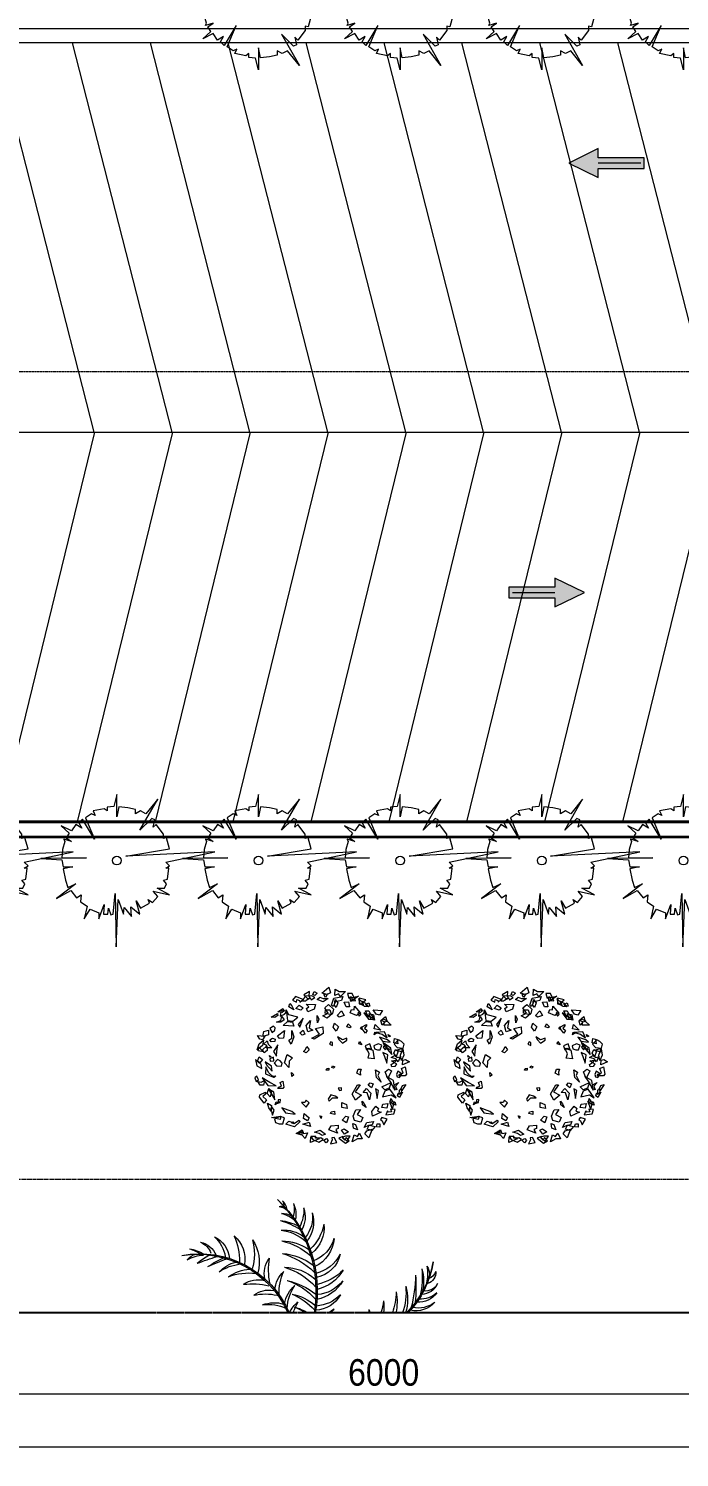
# Model space of a CAD drawing. Header units: millimetres. Extents: x 42313 to 135642, y -5392 to 75500.
# Drawn here: x 84383 to 88978, y 59776 to 69862 of the extents above; entities that cross this region are included whole.
import ezdxf

# ---------------------------------------------------------------- set-up
doc = ezdxf.new("R2010")
doc.units = ezdxf.units.MM
for name, pattern in [('Dash - Tight', [4.5, 3, -1.5]), ('Dash Dot 3_16_', [7.9375, 4.7625, -1.5875, 0, -1.5875]), ('Grid Line', [22.225, 12.7, -3.175, 3.175, -3.175]), ('Hidden', [7.14375, 4.7625, -2.38125])]:
    doc.linetypes.add(name, pattern=pattern)
for name, color, linetype, lineweight in [('A-ANNO-DIMS', 211, 'Continuous', 9), ('A-ANNO-DIMS-75', 211, 'Continuous', 9), ('A-ANNO-NOTE', 131, 'Continuous', 9), ('A-DETL-GENF-2', 92, 'Dash - Tight', 18), ('A-DETL-GENF-3', 92, 'Hidden', 25), ('A-DETL-THIN', 151, 'Continuous', 18), ('A-WALL', 113, 'Continuous', 18), ('G-ANNO-SYMB-1', 111, 'Dash Dot 3_16_', 18), ('G-IMPT', 8, 'Continuous', 18), ('L-PLNT-1', 253, 'Continuous', 18), ('S-GRID-1', 1, 'Grid Line', 9)]:
    doc.layers.add(name, color=color, linetype=linetype, lineweight=lineweight)
doc.styles.add('UTM Avo', font='', dxfattribs={"width": 0.9, "height": 187.5})
doc.styles.get('UTM Avo').set_extended_font_data('UTM Avo')
doc.dimstyles.new('1_Dim_chi_tiet_2_5', dxfattribs={"dimscale": 304.8, "dimtxt": 187.368928, "dimasz": 0.295276, "dimexe": 0.246063, "dimexo": 0.0625, "dimgap": 0.024606, "dimtad": 1, "dimdec": 0, "dimrnd": 5, "dimzin": 0, "dimdsep": 46, "dimtxsty": 'UTM Avo', "dimblk1": 'OBLIQUE', "dimblk2": 'OBLIQUE', "dimsah": 1, "dimcen": 0.09, "dimdle": 0.246063, "dimazin": 0, "dimtfac": 1, "dimtdec": 4, "dimtix": 1, "dimtmove": 0, "dimatfit": 3, "dimfxl": 0.492126, "dimfxlon": 1, "dimtvp": 1, "dimtolj": 1, "dimtzin": 0, "dimarcsym": 2})

# ---------------------------------------------------------------- blocks, each defined once
blk = doc.blocks.new('CAY PHAT TAI NUI - CAY PHAT TAI NUI_dwg-2249753-TKCS_RAMP DỐC 1 - MẶT BẰNG TẦNG 1')
at = {"layer": 'G-IMPT'}
for centre, radius, start, end in [((1555, 686), 1817, 132.6655, 190.4486), ((1648, 675), 1889, 134.4929, 189.6936), ((308, 1769), 392, 160.4234, 210.435), ((470, 1868), 533, 176.5724, 207.5063), ((400, 1808), 348, 153.5375, 193.5552), ((436, 1876), 358, 165.8758, 197.2634), ((332, 1703), 221, 98.9889, 134.5565), ((351, 1881), 159, 129.8765, 177.3831), ((270, 1833), 92.7, 72.3495, 118.8394), ((364, 1937), 133, 150.0492, 183.9567), ((217, 1687), 426, 160.9738, 220.018), ((264, 1759), 455, 171.5441, 219.4959), ((739, 314), 1475, 108.2479, 120.279), ((405, 816), 908, 98.1075, 114.8799), ((407, 1302), 537, 105.1462, 127.4691), ((251, 1560), 260, 86.5707, 121.104), ((112, 1610), 475, 173.6919, 232.0994), ((310, 1788), 681, 190.6526, 226.6689), ((361, 880), 698, 97.7367, 130.2132), ((226, 1098), 476, 85.0356, 127.2973), ((1255, 1143), 453, 130.5291, 189.4624), ((1762, 1122), 880, 155.5161, 180.8777), ((1417, 1124), 388, 115.1104, 175.1685), ((1585, 1104), 499, 131.8546, 171.2598), ((-15, 1484), 494, 183.9122, 244.6665), ((-29, 1588), 498, 196.0518, 249.1113), ((498, 426), 1017, 103.6674, 130.6694), ((272, 683), 732, 91.1382, 124.0248), ((1161, 1107), 571, 145.2695, 196.441), ((1466, 1224), 802, 164.9316, 196.0539), ((1531, 1072), 333, 103.3982, 156.4869), ((1578, 1129), 295, 114.9497, 158.8367), ((1679, 822), 480, 97.2797, 124.4634), ((1787, 687), 634, 105.42, 120.9079), ((-586, 1353), 1400, 190.2203, 225.4135), ((-605, 1310), 1375, 188.6175, 223.9908), ((-152, 1325), 460, 193.1436, 257.542), ((-110, 1475), 553, 207.4653, 256.2646), ((603, 91), 1193, 107.2093, 133.4993), ((323, 366), 868, 94.8524, 127.2209), ((1468, -209), 1434, 79.4254, 156.6747), ((1504, -245), 1464, 81.0545, 155.6274), ((-655, 991), 1109, 349.3845, 8.7831), ((147, 934), 371, 347.8793, 37.5984), ((777, 335), 746, 57.193, 82.7939), ((795, 583), 540, 44.4905, 74.8429), ((200, -1375), 2671, 64.5854, 71.0796), ((298, -535), 1890, 56.3077, 64.245), ((-702, -4786), 6272, 69.406, 72.2405), ((1059, 604), 656, 47.2245, 66.3575), ((1398, 714), 491, 58.9885, 88.6049), ((1449, 975), 257, 38.3487, 73.8532), ((-1841, 948), 164, 173.6087, 255.3147), ((-1833, 1026), 181, 199.2253, 246.7417), ((-1699, 914), 215, 143.1261, 181.9236), ((-1314, 928), 569, 168.36, 193.4581), ((-1105, 816), 720, 164.9542, 191.1318), ((-516, 891), 1289, 175.0476, 192.4111), ((594, 731), 2307, 175.4785, 185.487), ((254, 931), 1960, 180.5402, 194.9077), ((-83, 1557), 801, 225.5325, 257.3267), ((-121, 1291), 605, 210.2813, 256.7926), ((501, 74), 993, 106.4031, 138.081), ((219, 360), 667, 89.9, 132.4205), ((-537, 630), 838, 359.6532, 23.468), ((-32, 675), 392, 2.9263, 47.5949), ((609, 473), 371, 54.8217, 104.5408), ((743, 123), 821, 68.5185, 97.1248), ((698, 413), 586, 53.9406, 86.7899), ((-1855, 873), 195, 206.2075, 278.3171), ((-1792, 885), 257, 202.53, 269.2067), ((-1757, 832), 318, 214.5411, 275.4551), ((-1783, 903), 344, 226.9372, 274.4317), ((-932, 560), 658, 163.4115, 197.9593), ((-652, 659), 915, 174.4333, 199.3387), ((-648, 519), 787, 169.2846, 191.8829), ((-352, 695), 1070, 181.598, 198.4364), ((-140, 1117), 576, 210.3308, 258.2326), ((-226, 1141), 517, 217.4708, 266.0439), ((469, -312), 1181, 104.1189, 126.9152), ((474, -60), 940, 108.1558, 139.078), ((260, -110), 757, 101.5461, 130.3104), ((470, -234), 938, 112.642, 137.4329), ((-471, 387), 654, 3.4409, 34.7173), ((-256, 396), 486, 11.1959, 48.3015), ((500, -204), 838, 78.0495, 101.8643), ((443, 300), 392, 53.9226, 98.5912), ((700, -326), 1109, 83.637, 103.0356), ((-1742, 834), 407, 232.7631, 281.0044), ((-1711, 757), 371, 221.6824, 282.5793), ((-621, 436), 621, 170.7591, 187.2569), ((-355, 622), 884, 185.6411, 197.47), ((-220, 834), 437, 209.251, 267.4647), ((-208, 1004), 549, 224.3227, 265.8007), ((303, -383), 857, 105.2804, 119.8302), ((303, -174), 658, 110.0896, 125.8185), ((-316, 124), 519, 26.907, 49.3727), ((-1702, -347), 1928, 21.4317, 26.6394), ((463, -174), 654, 83.0252, 114.3015), ((372, 20), 486, 69.441, 106.5465), ((-701, 283), 342, 158.8472, 167.3326), ((-475, 433), 545, 182.7548, 187.9703), ((-163, 711), 456, 221.0382, 231.2105), ((-191, 807), 507, 231.3553, 242.5921), ((279, -155), 519, 83.4698, 96.5305), ((1149, -314), 705, 105.0601, 107.3276), ((1406, -413), 896, 119.4093, 120.5185)]:
    blk.add_arc(centre, radius, start, end, dxfattribs=at)
blk = doc.blocks.new('CAY PHAT TAI NUI - CAY PHAT TAI NUI-2271499-TKCS_RAMP DỐC 1 - MẶT BẰNG TẦNG 1')
at = {"extrusion": (0, 0, -1), "xscale": 0.48, "yscale": 0.48, "zscale": -0.48, "rotation": 180}
blk.add_blockref('CAY PHAT TAI NUI - CAY PHAT TAI NUI_dwg-2249753-TKCS_RAMP DỐC 1 - MẶT BẰNG TẦNG 1', (0, 0), dxfattribs=at)
blk = doc.blocks.new('CAY BACH TRINH - CAY BACH TRINH_dwg-2249800-TKCS_RAMP DỐC 1 - MẶT BẰNG TẦNG 1')
at = {"layer": 'G-IMPT', "flags": 128}
for points in [[(-578, 1452), (-505, 1613), (-404, 1608), (-431, 1511), (-482, 1548), (-505, 1489), (-486, 1456)], [(-357, 1653), (-250, 1541), (-201, 1603), (-123, 1566), (-133, 1703), (-220, 1653)], [(7, 1749), (-25, 1628), (43, 1591), (160, 1616)], [(121, 1587), (40, 1602), (86, 1521)], [(335, 1653), (267, 1616), (316, 1566), (365, 1591)], [(423, 1516), (443, 1553), (433, 1653), (560, 1578), (472, 1491)], [(-874, 1403), (-896, 1328), (-826, 1327), (-809, 1379)], [(-870, 1320), (-769, 1323), (-719, 1438), (-798, 1395)], [(-715, 1368), (-728, 1408), (-805, 1472), (-663, 1508), (-663, 1385)], [(-648, 1504), (-672, 1392), (-758, 1347), (-746, 1419), (-706, 1444)], [(-556, 1333), (-692, 1179), (-600, 1129), (-460, 1181), (-492, 1255), (-553, 1247)], [(-477, 1437), (-459, 1512), (-646, 1555)], [(-428, 1425), (-446, 1319), (-376, 1318), (-327, 1420)], [(-83, 1327), (-48, 1351), (-99, 1506), (-301, 1542), (-270, 1454), (-140, 1428)], [(-133, 1478), (-191, 1403), (-152, 1303), (-113, 1353)], [(14, 1366), (-94, 1266), (-74, 1166), (43, 1066), (140, 1116), (23, 1178), (101, 1291)], [(23, 1503), (131, 1428), (267, 1478), (209, 1528), (131, 1503)], [(511, 1378), (306, 1366), (335, 1266), (472, 1203), (501, 1278), (452, 1316)], [(533, 1553), (590, 1452), (520, 1446), (509, 1467), (423, 1512), (399, 1468), (319, 1525), (383, 1562)], [(579, 1478), (745, 1541), (813, 1466), (725, 1416), (716, 1478), (657, 1453), (647, 1416)], [(667, 1353), (579, 1291), (628, 1241), (735, 1278)], [(871, 1391), (823, 1341), (784, 1253), (891, 1316)], [(1027, 1278), (998, 1228), (1037, 1191), (1135, 1203)], [(-1364, 914), (-1208, 910), (-1218, 988), (-1136, 1017), (-1240, 1107), (-1267, 1010)], [(-1164, 910), (-1135, 1007), (-1204, 1044), (-1282, 1000), (-1216, 980)], [(-1174, 1238), (-1112, 1130), (-1037, 1152), (-972, 1252)], [(-766, 1181), (-866, 1042), (-1009, 1038), (-900, 1094)], [(-996, 1019), (-915, 1047), (-883, 1171), (-978, 1137)], [(-989, 1076), (-860, 1099), (-799, 1231), (-876, 1225), (-913, 1152)], [(-697, 1145), (-671, 1210), (-634, 1180), (-660, 1114)], [(-269, 1228), (-328, 1128), (-220, 1091), (-172, 1128)], [(-113, 953), (-201, 878), (-152, 778), (-84, 866)], [(-50, 1140), (92, 1178), (86, 1252), (-14, 1249)], [(267, 1128), (228, 1041), (257, 966), (267, 1041)], [(413, 1016), (443, 853), (365, 803), (472, 766), (511, 903)], [(647, 866), (579, 1066), (686, 928)], [(696, 1091), (891, 1141), (949, 1253), (920, 1016), (803, 1003)], [(813, 978), (784, 891), (1018, 903), (920, 991)], [(1064, 1244), (1080, 1108), (985, 1158), (937, 1212)], [(1047, 1103), (998, 1028), (1066, 978), (1164, 978), (1066, 1016)], [(1144, 1166), (1135, 1128), (1203, 1078), (1281, 1091)], [(-1302, 703), (-1351, 666), (-1312, 653)], [(-1109, 650), (-1174, 560), (-1345, 537), (-1285, 585)], [(-1279, 631), (-1217, 768), (-1027, 752), (-1169, 714)], [(-1010, 928), (-1137, 803), (-990, 828)], [(-993, 702), (-1009, 756), (-1064, 751)], [(-840, 791), (-799, 735), (-718, 839), (-724, 876), (-821, 927), (-821, 894), (-775, 847)], [(-717, 878), (-717, 816), (-688, 841)], [(-415, 941), (-483, 878), (-454, 853), (-386, 878)], [(-220, 591), (-289, 516), (-386, 578), (-386, 628), (-289, 591), (-181, 653)], [(140, 878), (131, 728), (335, 603), (384, 628), (218, 716), (306, 841)], [(579, 803), (540, 716), (599, 691), (647, 741)], [(823, 791), (784, 653), (842, 491), (891, 578), (823, 628)], [(988, 791), (1008, 628), (1096, 616), (1144, 678)], [(1261, 753), (1203, 803), (1193, 853), (1232, 891), (1310, 841)], [(1339, 702), (1463, 665), (1444, 774), (1337, 802)], [(1422, 673), (1471, 586), (1531, 604), (1583, 684)], [(-1595, 553), (-1527, 591), (-1429, 491), (-1497, 416), (-1634, 403), (-1653, 491)], [(-1597, 135), (-1570, 248), (-1626, 391), (-1648, 247)], [(-1619, 320), (-1482, 361), (-1595, 398)], [(-1478, 213), (-1422, 297), (-1459, 373), (-1523, 336)], [(-1424, 524), (-1440, 618), (-1501, 607), (-1513, 501)], [(-1380, 266), (-1361, 403), (-1185, 528), (-1224, 441)], [(-1328, 370), (-1279, 378), (-1302, 402)], [(-1283, 435), (-1251, 475), (-1188, 428), (-1232, 366)], [(-1065, 367), (-1127, 366), (-1158, 473), (-1082, 500), (-981, 458), (-1000, 389)], [(-855, 181), (-881, 279), (-825, 405), (-958, 362), (-994, 169)], [(-942, 366), (-893, 503), (-795, 453), (-825, 366), (-873, 403)], [(-721, 477), (-654, 499), (-671, 550)], [(-74, 528), (-35, 541), (-6, 491), (-74, 466)], [(491, 441), (443, 366), (511, 303), (569, 328), (521, 378)], [(1135, 478), (1232, 328), (1164, 228), (1154, 328)], [(1310, 591), (1252, 628), (1193, 603), (1203, 553), (1281, 541)], [(1270, 413), (1394, 410), (1386, 473), (1452, 496), (1368, 568), (1347, 490)], [(1378, 453), (1369, 353), (1437, 303), (1476, 366)], [(1447, 578), (1476, 466), (1593, 366), (1544, 503)], [(1553, 425), (1451, 325), (1568, 345)], [(-1619, 40), (-1622, 139), (-1683, 152), (-1767, 105)], [(-1363, 198), (-1471, 259), (-1494, 200), (-1562, 210), (-1523, 107), (-1467, 166)], [(-1482, 60), (-1448, -1), (-1384, -6), (-1369, 43), (-1433, 90)], [(-1478, 141), (-1429, 91), (-1371, 128)], [(-1274, 77), (-1290, 255), (-1183, 312), (-1221, 219)], [(-74, 16), (-123, -9), (-94, -34), (-55, -22)], [(813, 191), (881, 116), (891, -22), (988, 78), (930, 266)], [(1085, 125), (1140, 155), (1218, 75), (1163, 15), (1054, 5), (1038, 75)], [(1310, 166), (1300, 116), (1222, 128), (1232, 203)], [(1256, -105), (1272, 5), (1412, 105), (1381, 35)], [(1319, 245), (1280, 215), (1311, 205)], [(1476, 153), (1534, 78), (1583, 116), (1544, 216)], [(1624, 156), (1594, 16), (1487, -41), (1502, 50), (1551, 81)], [(-1595, -47), (-1673, -9), (-1702, -172), (-1673, -209), (-1536, -209), (-1556, -172), (-1634, -147)], [(-1515, -106), (-1486, -178), (-1501, -227), (-1553, -242), (-1599, -161)], [(-1449, -521), (-1419, -309), (-1263, -222), (-1351, -346)], [(-1291, -267), (-1232, -115), (-1304, -62), (-1376, -95)], [(-1145, -345), (-1046, -242), (-1021, -71), (-1105, -125), (-1069, -201)], [(-688, -191), (-610, -147), (-641, -60), (-704, -55), (-685, -122)], [(11, -79), (65, -80), (51, -44), (11, -37)], [(832, -134), (784, -184), (823, -222)], [(1477, -247), (1352, -421), (1173, -426), (1309, -356)], [(1179, -205), (1218, -245), (1264, -215)], [(1398, -9), (1408, -159), (1232, -234), (1339, -134)], [(1427, -309), (1447, -409), (1525, -409), (1573, -334), (1505, -346)], [(1563, -293), (1595, -211), (1641, -250), (1609, -331)], [(-1604, -526), (-1578, -497), (-1615, -421), (-1690, -396)], [(-1553, -680), (-1504, -649), (-1521, -598), (-1613, -563)], [(-1546, -521), (-1536, -609), (-1595, -596), (-1604, -509)], [(-1489, -516), (-1411, -473), (-1448, -396), (-1534, -351), (-1465, -430)], [(-1173, -669), (-1368, -622), (-1473, -694), (-1336, -498), (-1227, -542)], [(-1224, -515), (-1157, -451), (-1369, -353), (-1324, -476)], [(-1024, -493), (-1058, -702), (-1088, -530)], [(-935, -470), (-860, -411), (-900, -361), (-966, -383)], [(-888, -735), (-838, -578), (-745, -570), (-823, -487), (-921, -590)], [(-582, -741), (-504, -613), (-626, -407), (-681, -406), (-575, -561), (-711, -631)], [(-229, -532), (-269, -525), (-272, -467), (-200, -477)], [(-129, -656), (-34, -622), (23, -722), (0, -767), (-69, -688), (-193, -693)], [(1085, -355), (1023, -325), (999, -455), (1023, -485), (1132, -485), (1116, -455), (1054, -435)], [(1202, -735), (1225, -565), (1350, -495), (1280, -595)], [(1330, -484), (1271, -546), (1300, -671), (1369, -596)], [(1384, -736), (1435, -805), (1537, -675), (1529, -628), (1408, -565), (1408, -607), (1465, -665)], [(-1468, -852), (-1402, -831), (-1326, -772), (-1450, -777)], [(-1251, -1066), (-1426, -1044), (-1452, -946), (-1351, -943), (-1371, -1002), (-1308, -1008), (-1282, -979)], [(-1390, -946), (-1429, -809), (-1361, -709), (-1332, -796), (-1361, -846)], [(-1270, -915), (-1163, -901), (-1183, -834), (-1295, -817)], [(-1144, -1010), (-957, -1095), (-936, -993), (-1027, -873), (-1088, -926), (-1063, -982)], [(-811, -903), (-736, -844), (-727, -764), (-770, -826)], [(-393, -926), (-281, -901), (-277, -790), (-378, -835)], [(614, -795), (506, -893), (444, -803), (510, -740), (536, -796)], [(1048, -911), (967, -1024), (753, -1052), (829, -993)], [(1124, -735), (1132, -805), (1085, -795), (1077, -725)], [(1193, -846), (1173, -780), (1104, -785)], [(1249, -1075), (1218, -965), (1272, -885), (1295, -955), (1272, -995)], [(1359, -809), (1271, -859), (1281, -984), (1330, -909)], [(-1130, -1172), (-1165, -1196), (-1203, -1289), (-1280, -1164), (-1162, -1128)], [(-771, -1348), (-831, -1232), (-975, -1212), (-947, -1284), (-866, -1298)], [(-698, -1231), (-557, -1193), (-527, -1096), (-584, -953), (-693, -951), (-619, -1061), (-741, -1124)], [(-622, -1399), (-535, -1360), (-523, -1254), (-580, -1280)], [(-384, -1242), (-286, -1181), (-363, -1098), (-424, -1108)], [(-120, -1056), (-31, -1033), (-45, -997), (-117, -988)], [(176, -1143), (205, -1087), (168, -1096)], [(411, -1324), (581, -1272), (441, -1226)], [(550, -1034), (443, -1134), (482, -1196), (569, -1146)], [(667, -1184), (647, -1221), (764, -1334), (959, -1271), (891, -1209), (764, -1246)], [(775, -1261), (835, -1251), (807, -1222)], [(1103, -1266), (1025, -1267), (986, -1133), (1081, -1099), (1208, -1151), (1184, -1238)], [(1066, -1096), (1086, -1171), (1271, -1121)], [(-1117, -1335), (-1039, -1334), (-1059, -1267), (-1114, -1266)], [(-883, -1296), (-1010, -1321), (-942, -1409), (-834, -1384)], [(-872, -1573), (-787, -1482), (-829, -1416), (-944, -1384)], [(-505, -1659), (-547, -1509), (-620, -1542), (-671, -1472), (-727, -1598), (-626, -1595)], [(-386, -1646), (-464, -1534), (-357, -1534), (-289, -1559)], [(-215, -1584), (-355, -1693), (-443, -1641), (-373, -1567), (-346, -1624), (-297, -1583), (-299, -1545)], [(-336, -1491), (-270, -1405), (-332, -1372), (-423, -1439)], [(-180, -1469), (12, -1396), (-45, -1309), (-194, -1290), (-200, -1370), (-142, -1392)], [(-55, -1574), (-63, -1616), (-24, -1708), (-167, -1674), (-109, -1565)], [(323, -1445), (199, -1404), (83, -1492), (153, -1523), (221, -1476)], [(228, -1671), (131, -1609), (189, -1571), (209, -1584), (306, -1584), (306, -1534), (404, -1546), (365, -1609)], [(411, -1674), (406, -1550), (330, -1534), (226, -1592)], [(731, -1476), (595, -1400), (567, -1474), (481, -1461), (531, -1590), (600, -1516)], [(608, -1509), (686, -1484), (608, -1434)], [(69, -1680), (123, -1624), (62, -1590), (23, -1629)]]:
    blk.add_lwpolyline(points, close=True, dxfattribs=at)
blk = doc.blocks.new('CAY BACH TRINH - CAY BACH TRINH-2271498-TKCS_RAMP DỐC 1 - MẶT BẰNG TẦNG 1')
at = {"extrusion": (0, 0, -1), "xscale": 0.3200000000000001, "yscale": 0.3200000000000001, "zscale": -0.3200000000000001, "rotation": 180}
blk.add_blockref('CAY BACH TRINH - CAY BACH TRINH_dwg-2249800-TKCS_RAMP DỐC 1 - MẶT BẰNG TẦNG 1', (0, 0), dxfattribs=at)
blk = doc.blocks.new('CAY MAI VAN PHUC - CAY DUC SOC_dwg-2256080-TKCS_RAMP DỐC 1 - MẶT BẰNG TẦNG 1')
at = {"layer": 'G-IMPT'}
for p, q in [((-507, 0), (-878, -79)), ((-878, -79), (-507, -60))]:
    blk.add_line(p, q, dxfattribs=at)
at = {"layer": 'G-IMPT', "flags": 128}
for points in [[(-2, 605), (-14, 347), (-60, 479), (-67, 420), (-133, 499), (-127, 413), (-207, 479), (-173, 360), (-213, 426), (-293, 380), (-280, 347), (-320, 373), (-366, 320), (-326, 274), (-473, 307), (-360, 247), (-426, 247), (-446, 207), (-419, 174), (-453, 167), (-466, 68), (-439, 68), (-473, 48), (-439, 14), (-507, 0)], [(-507, -60), (-80, -39), (-473, -105), (-446, -205), (-419, -198), (-419, -238), (-353, -324), (-326, -298), (-340, -364), (-313, -378), (-207, -271), (-366, -550), (-260, -418), (-213, -444), (-167, -418), (-167, -457), (-100, -471), (-20, -481), (0, -391), (0, -590), (26, -484), (86, -477), (86, -444), (113, -464), (212, -444), (192, -404), (226, -418), (279, -384), (199, -192), (305, -371), (339, -338), (312, -291), (365, -324), (405, -265), (498, -311), (425, -245), (452, -205), (405, -172), (472, -192), (465, -172), (485, -99), (492, -25), (272, -25), (678, -19), (492, -6), (478, 54), (392, 54), (478, 74), (458, 174), (438, 240), (365, 207), (538, 340), (412, 267), (359, 333), (319, 307), (325, 367), (266, 406), (292, 519), (239, 433), (159, 466), (159, 519), (113, 393), (119, 479), (79, 479), (73, 426), (53, 486), (33, 479)], [(33, 479), (13, 293), (9, 605)]]:
    blk.add_lwpolyline(points, dxfattribs=at)
at = {"layer": 'G-IMPT'}
blk.add_circle((0, 0), 38.6, dxfattribs=at)
blk = doc.blocks.new('CAY MAI VAN PHUC - CAY BONG TRANG-2256527-TKCS_RAMP DỐC 1 - MẶT BẰNG TẦNG 1')
at = {"extrusion": (0, 0, -1), "xscale": 0.7894736842105263, "yscale": 0.7894736842105263, "zscale": -0.7894736842105263, "rotation": 180}
blk.add_blockref('CAY MAI VAN PHUC - CAY DUC SOC_dwg-2256080-TKCS_RAMP DỐC 1 - MẶT BẰNG TẦNG 1', (0, 0), dxfattribs=at)
blk = doc.blocks.new('CAY MAI VAN PHUC - CAY DUC SOC_dwg-V44-TKCS_RAMP DỐC 1 - MẶT BẰNG TẦNG 1')
at = {"layer": 'G-IMPT', "flags": 128}
blk.add_lwpolyline([(33, 479), (13, 293), (6, 772), (-14, 347), (-60, 479), (-67, 420), (-133, 499), (-127, 413), (-207, 479), (-173, 360), (-213, 426), (-293, 380), (-280, 347), (-320, 373), (-366, 320), (-326, 274), (-473, 307), (-360, 247), (-426, 247), (-446, 207), (-419, 174), (-453, 167), (-466, 68), (-439, 68), (-473, 48), (-439, 14), (-878, -79), (-80, -39), (-473, -105), (-446, -205), (-419, -198), (-419, -238), (-353, -324), (-326, -298), (-340, -364), (-313, -378), (-207, -271), (-366, -550), (-260, -418), (-213, -444), (-167, -418), (-167, -457), (-100, -471), (-20, -481), (0, -391), (0, -590), (26, -484), (86, -477), (86, -444), (113, -464), (212, -444), (192, -404), (226, -418), (279, -384), (199, -192), (305, -371), (339, -338), (312, -291), (365, -324), (405, -265), (498, -311), (425, -245), (452, -205), (405, -172), (472, -192), (465, -172), (485, -99), (492, -25), (272, -25), (678, -19), (492, -6), (478, 54), (392, 54), (478, 74), (458, 174), (438, 240), (365, 207), (538, 340), (412, 267), (359, 333), (319, 307), (325, 367), (266, 406), (292, 519), (239, 433), (159, 466), (159, 519), (113, 393), (119, 479), (79, 479), (73, 426), (53, 486)], close=True, dxfattribs=at)
at = {"layer": 'G-IMPT'}
blk.add_circle((0, 0), 38.6, dxfattribs=at)
blk = doc.blocks.new('CAY MAI VAN PHUC - CAY BONG TRANG-V47-TKCS_RAMP DỐC 1 - MẶT BẰNG TẦNG 1')
at = {"xscale": 0.7894736842105263, "yscale": 0.7894736842105263, "zscale": 0.7894736842105263}
blk.add_blockref('CAY MAI VAN PHUC - CAY DUC SOC_dwg-V44-TKCS_RAMP DỐC 1 - MẶT BẰNG TẦNG 1', (0, 0), dxfattribs=at)
blk = doc.blocks.new('CAY MAI VAN PHUC - CAY DUC SOC_dwg-V48-TKCS_RAMP DỐC 1 - MẶT BẰNG TẦNG 1')
at = {"layer": 'G-IMPT', "flags": 128}
for points in [[(33, 479), (13, 293), (6, 772), (-14, 347), (-60, 479), (-67, 420), (-133, 499), (-127, 413), (-207, 479), (-173, 360), (-213, 426), (-293, 380), (-280, 347), (-320, 373), (-366, 320), (-326, 274), (-473, 307), (-360, 247), (-426, 247), (-446, 207), (-419, 174), (-453, 167), (-466, 68), (-439, 68), (-473, 48), (-439, 14), (-878, -79), (-80, -39), (-473, -105), (-446, -205), (-419, -198), (-419, -238), (-353, -324), (-326, -298), (-340, -364), (-313, -378), (-207, -271), (-366, -550), (-260, -418), (-213, -444), (-167, -418), (-167, -457), (-100, -471), (-20, -481), (0, -391), (0, -590), (26, -484), (86, -477), (86, -444), (113, -464), (212, -444), (192, -404), (226, -418), (279, -384), (199, -192), (305, -371), (339, -338), (312, -291), (365, -324), (405, -265), (498, -311), (425, -245), (452, -205), (405, -172), (472, -192), (465, -172), (485, -99), (492, -25), (272, -25), (507, -22)], [(507, 322), (412, 267), (359, 333), (319, 307), (325, 367), (266, 406), (292, 519), (239, 433), (159, 466), (159, 519), (113, 393), (119, 479), (79, 479), (73, 426), (53, 486), (33, 479)], [(507, -7), (492, -6), (478, 54), (392, 54), (478, 74), (458, 174), (438, 240), (365, 207), (507, 316)]]:
    blk.add_lwpolyline(points, dxfattribs=at)
at = {"layer": 'G-IMPT'}
blk.add_circle((0, 0), 38.6, dxfattribs=at)
blk = doc.blocks.new('CAY MAI VAN PHUC - CAY BONG TRANG-V49-TKCS_RAMP DỐC 1 - MẶT BẰNG TẦNG 1')
at = {"xscale": 0.7894736842105263, "yscale": 0.7894736842105263, "zscale": 0.7894736842105263}
blk.add_blockref('CAY MAI VAN PHUC - CAY DUC SOC_dwg-V48-TKCS_RAMP DỐC 1 - MẶT BẰNG TẦNG 1', (0, 0), dxfattribs=at)
blk = doc.blocks.new('BORDER VIEW - BORDER VIEW-2145199-TKCS_RAMP DỐC 1 - MẶT BẰNG TẦNG 1')
at = {"layer": 'A-DETL-GENF-3'}
blk.add_line((20198, 0), (150, 0), dxfattribs=at)
blk = doc.blocks.new('MUI TEN - Moc lat gach-2058601-TKCS_RAMP DỐC 1 - MẶT BẰNG TẦNG 1')
at = {"layer": 'A-ANNO-NOTE'}
blk.add_hatch(color=256, dxfattribs=at).paths.add_polyline_path([(-0.51, -2.7), (-0.51, 1.63), (0.49, 1.63), (0.49, -2.7), (1.34, -2.7), (-0.01, -5.48), (-1.37, -2.7)])
for p, q in [((0.49, 1.63), (-0.51, 1.63)), ((-0.51, 1.63), (-0.51, -2.7)), ((0.49, -2.7), (0.49, 1.63)), ((-0.01, 1.3), (-0.01, -2.7)), ((-0.51, -2.7), (-1.37, -2.7)), ((-1.37, -2.7), (-0.01, -5.48)), ((-0.01, -5.48), (1.34, -2.7)), ((1.34, -2.7), (0.49, -2.7))]:
    blk.add_line(p, q, dxfattribs=at)
blk = doc.blocks.new('MUI TEN - Moc lat gach-622134-TKCS_RAMP DỐC 1 - MẶT BẰNG TẦNG 1')
at = {"layer": 'A-ANNO-NOTE'}
blk.add_hatch(color=256, dxfattribs=at).paths.add_polyline_path([(-0.51, 2.7), (-1.37, 2.7), (-0.01, 5.48), (1.34, 2.7), (0.49, 2.7), (0.49, -1.63), (-0.51, -1.63)])
for p, q in [((-0.01, 5.48), (-1.37, 2.7)), ((1.34, 2.7), (-0.01, 5.48)), ((-1.37, 2.7), (-0.51, 2.7)), ((-0.51, 2.7), (-0.51, -1.63)), ((-0.01, -1.3), (-0.01, 2.7)), ((0.49, -1.63), (0.49, 2.7)), ((0.49, 2.7), (1.34, 2.7)), ((-0.51, -1.63), (0.49, -1.63))]:
    blk.add_line(p, q, dxfattribs=at)
blk = doc.blocks.new('DIMBLOCK16-TKCS_RAMP DỐC 1 - MẶT BẰNG TẦNG 1')
at = {"layer": 'A-ANNO-DIMS-75'}
for p, q in [((83896, 60376), (83896, 60151)), ((83896, 60226), (83896, 60376)), ((89896, 60376), (89896, 60151)), ((89896, 60226), (89896, 60376)), ((83896, 60226), (89896, 60226))]:
    blk.add_line(p, q, dxfattribs=at)
at = {"layer": 'A-ANNO-DIMS-75', "lineweight": 25}
for p, q in [((83896, 60226), (83851, 60181)), ((83896, 60226), (83941, 60271)), ((89896, 60226), (89851, 60181)), ((89896, 60226), (89941, 60271))]:
    blk.add_line(p, q, dxfattribs=at)
at = {"layer": 'A-ANNO-DIMS-75', "color": 0, "insert": (86639, 60470), "char_height": 187.5, "width": 616.24, "attachment_point": 1, "line_spacing_factor": 1.110334, "style": 'UTM Avo'}
blk.add_mtext('6000', dxfattribs=at)
blk = doc.blocks.new('_Oblique')
at = {"color": 0, "linetype": 'ByBlock', "lineweight": -2}
blk.add_line((-0.5, -0.5), (0.5, 0.5), dxfattribs=at)
blk = doc.blocks.new('DIMBLOCK18-TKCS_RAMP DỐC 1 - MẶT BẰNG TẦNG 1')
at = {"layer": 'A-ANNO-DIMS-75'}
for p, q in [((73396, 60001), (73396, 59776)), ((73396, 59851), (73396, 60001)), ((89896, 60001), (89896, 59776)), ((89896, 59851), (89896, 60001)), ((73321, 59851), (89971, 59851))]:
    blk.add_line(p, q, dxfattribs=at)
at = {"layer": 'A-ANNO-DIMS-75', "lineweight": 25}
for p, q in [((73396, 59851), (73351, 59806)), ((73396, 59851), (73441, 59896)), ((89896, 59851), (89851, 59806)), ((89896, 59851), (89941, 59896))]:
    blk.add_line(p, q, dxfattribs=at)
at = {"layer": 'A-ANNO-DIMS-75', "color": 0, "insert": (81325, 60095), "char_height": 187.5, "width": 770.29, "attachment_point": 1, "line_spacing_factor": 1.110334, "style": 'UTM Avo'}
blk.add_mtext('16500', dxfattribs=at)

msp = doc.modelspace()

# ---------------------------------------------------------------- linework, layer by layer
at = {"layer": 'A-DETL-THIN'}
for p, q in [((89095.8, 69761.9), (82395.9, 69761.9)), ((84140.7, 69761.9), (84845.9, 67003)), ((84690.7, 69761.9), (85395.9, 67003)), ((85240.7, 69761.9), (85945.9, 67003)), ((85790.7, 69761.9), (86495.9, 67003)), ((86340.7, 69761.9), (87045.9, 67003)), ((86890.7, 69761.9), (87595.9, 67003)), ((87440.7, 69761.9), (88145.9, 67003)), ((87990.7, 69761.9), (88695.9, 67003)), ((88540.7, 69761.9), (89245.9, 67003)), ((82395.9, 67011.9), (92095.8, 67011.9)), ((84845.9, 67003), (84176, 64261.9)), ((85395.9, 67003), (84726, 64261.9)), ((85945.9, 67003), (85276, 64261.9)), ((86495.9, 67003), (85826, 64261.9)), ((87045.9, 67003), (86376, 64261.9)), ((87595.9, 67003), (86926, 64261.9)), ((88145.9, 67003), (87476, 64261.9)), ((88695.9, 67003), (88026, 64261.9)), ((89245.9, 67003), (88576, 64261.9)), ((82395.9, 64261.9), (89095.8, 64261.9))]:
    msp.add_line(p, q, dxfattribs=at)
at = {"layer": 'A-WALL'}
for p, q in [((83905.8, 69861.8), (89095.8, 69861.8)), ((89095.8, 69761.8), (83905.8, 69761.8)), ((83605.9, 64268.6), (89095.8, 64268.6)), ((83605.9, 64258.6), (89095.8, 64258.6)), ((89095.8, 64158.6), (83605.9, 64158.6)), ((89095.8, 64148.6), (83605.9, 64148.6))]:
    msp.add_line(p, q, dxfattribs=at)
at = {"layer": 'G-ANNO-SYMB-1'}
msp.add_line((71719.9, 67441.9), (94560.6, 67441.9), dxfattribs=at)
at = {"layer": 'S-GRID-1'}
msp.add_line((92523.7, 61736.9), (73846.8, 61736.9), dxfattribs=at)

# ---------------------------------------------------------------- block references
at = {"layer": 'A-ANNO-NOTE', "xscale": 75, "yscale": 75, "zscale": 75}
for name, p, rotation in [('MUI TEN - Moc lat gach-2058601-TKCS_RAMP DỐC 1 - MẶT BẰNG TẦNG 1', (88607.3, 68911.9), 269.9999999999995), ('MUI TEN - Moc lat gach-622134-TKCS_RAMP DỐC 1 - MẶT BẰNG TẦNG 1', (87897, 65879.9), 269.9999996038836)]:
    msp.add_blockref(name, p, dxfattribs=dict(at, rotation=rotation))
at = {"layer": 'A-DETL-GENF-2'}
msp.add_blockref('BORDER VIEW - BORDER VIEW-2145199-TKCS_RAMP DỐC 1 - MẶT BẰNG TẦNG 1', (72935.8, 60796.9), dxfattribs=at)
at = {"layer": 'L-PLNT-1', "rotation": 180}
for name, p in [('CAY MAI VAN PHUC - CAY BONG TRANG-2256527-TKCS_RAMP DỐC 1 - MẶT BẰNG TẦNG 1', (86005.8, 70035.3)), ('CAY MAI VAN PHUC - CAY BONG TRANG-2256527-TKCS_RAMP DỐC 1 - MẶT BẰNG TẦNG 1', (87005.8, 70035.3)), ('CAY MAI VAN PHUC - CAY BONG TRANG-2256527-TKCS_RAMP DỐC 1 - MẶT BẰNG TẦNG 1', (88005.8, 70035.3)), ('CAY MAI VAN PHUC - CAY BONG TRANG-2256527-TKCS_RAMP DỐC 1 - MẶT BẰNG TẦNG 1', (89005.8, 70035.3)), ('CAY MAI VAN PHUC - CAY BONG TRANG-V49-TKCS_RAMP DỐC 1 - MẶT BẰNG TẦNG 1', (84005.8, 63988.6)), ('CAY MAI VAN PHUC - CAY BONG TRANG-V47-TKCS_RAMP DỐC 1 - MẶT BẰNG TẦNG 1', (85005.8, 63988.6)), ('CAY MAI VAN PHUC - CAY BONG TRANG-V47-TKCS_RAMP DỐC 1 - MẶT BẰNG TẦNG 1', (86005.8, 63988.6)), ('CAY MAI VAN PHUC - CAY BONG TRANG-V47-TKCS_RAMP DỐC 1 - MẶT BẰNG TẦNG 1', (87005.8, 63988.6)), ('CAY MAI VAN PHUC - CAY BONG TRANG-V47-TKCS_RAMP DỐC 1 - MẶT BẰNG TẦNG 1', (88005.8, 63988.6)), ('CAY MAI VAN PHUC - CAY BONG TRANG-V47-TKCS_RAMP DỐC 1 - MẶT BẰNG TẦNG 1', (89005.8, 63988.6)), ('CAY BACH TRINH - CAY BACH TRINH-2271498-TKCS_RAMP DỐC 1 - MẶT BẰNG TẦNG 1', (86505.9, 62535.3)), ('CAY BACH TRINH - CAY BACH TRINH-2271498-TKCS_RAMP DỐC 1 - MẶT BẰNG TẦNG 1', (87905.9, 62535.3)), ('CAY PHAT TAI NUI - CAY PHAT TAI NUI-2271499-TKCS_RAMP DỐC 1 - MẶT BẰNG TẦNG 1', (86295.8, 60625.3))]:
    msp.add_blockref(name, p, dxfattribs=at)

# ---------------------------------------------------------------- dimensions: what is measured, and where the dimension line sits
at = {"layer": 'A-ANNO-DIMS'}
for base, p1, p2, override, picture, middle in [((89895.8, 60226), (83895.8, 60376), (89895.8, 60376), {"dimpost": '<>', "dimfxl": 6000}, 'DIMBLOCK16-TKCS_RAMP DỐC 1 - MẶT BẰNG TẦNG 1', (86895.8, 60330.6)), ((89895.8, 59851), (73395.8, 60001), (89895.8, 60001), {"dimpost": '<>', "dimfxl": 16500}, 'DIMBLOCK18-TKCS_RAMP DỐC 1 - MẶT BẰNG TẦNG 1', (81645.8, 59955.6))]:
    dim = msp.add_linear_dim(base=base, p1=p1, p2=p2, dimstyle='1_Dim_chi_tiet_2_5', override=override, dxfattribs=at)
    dim.commit()
    dim.dimension.update_dxf_attribs({"geometry": picture, "text_midpoint": middle})

doc.saveas('drawing.dxf')
